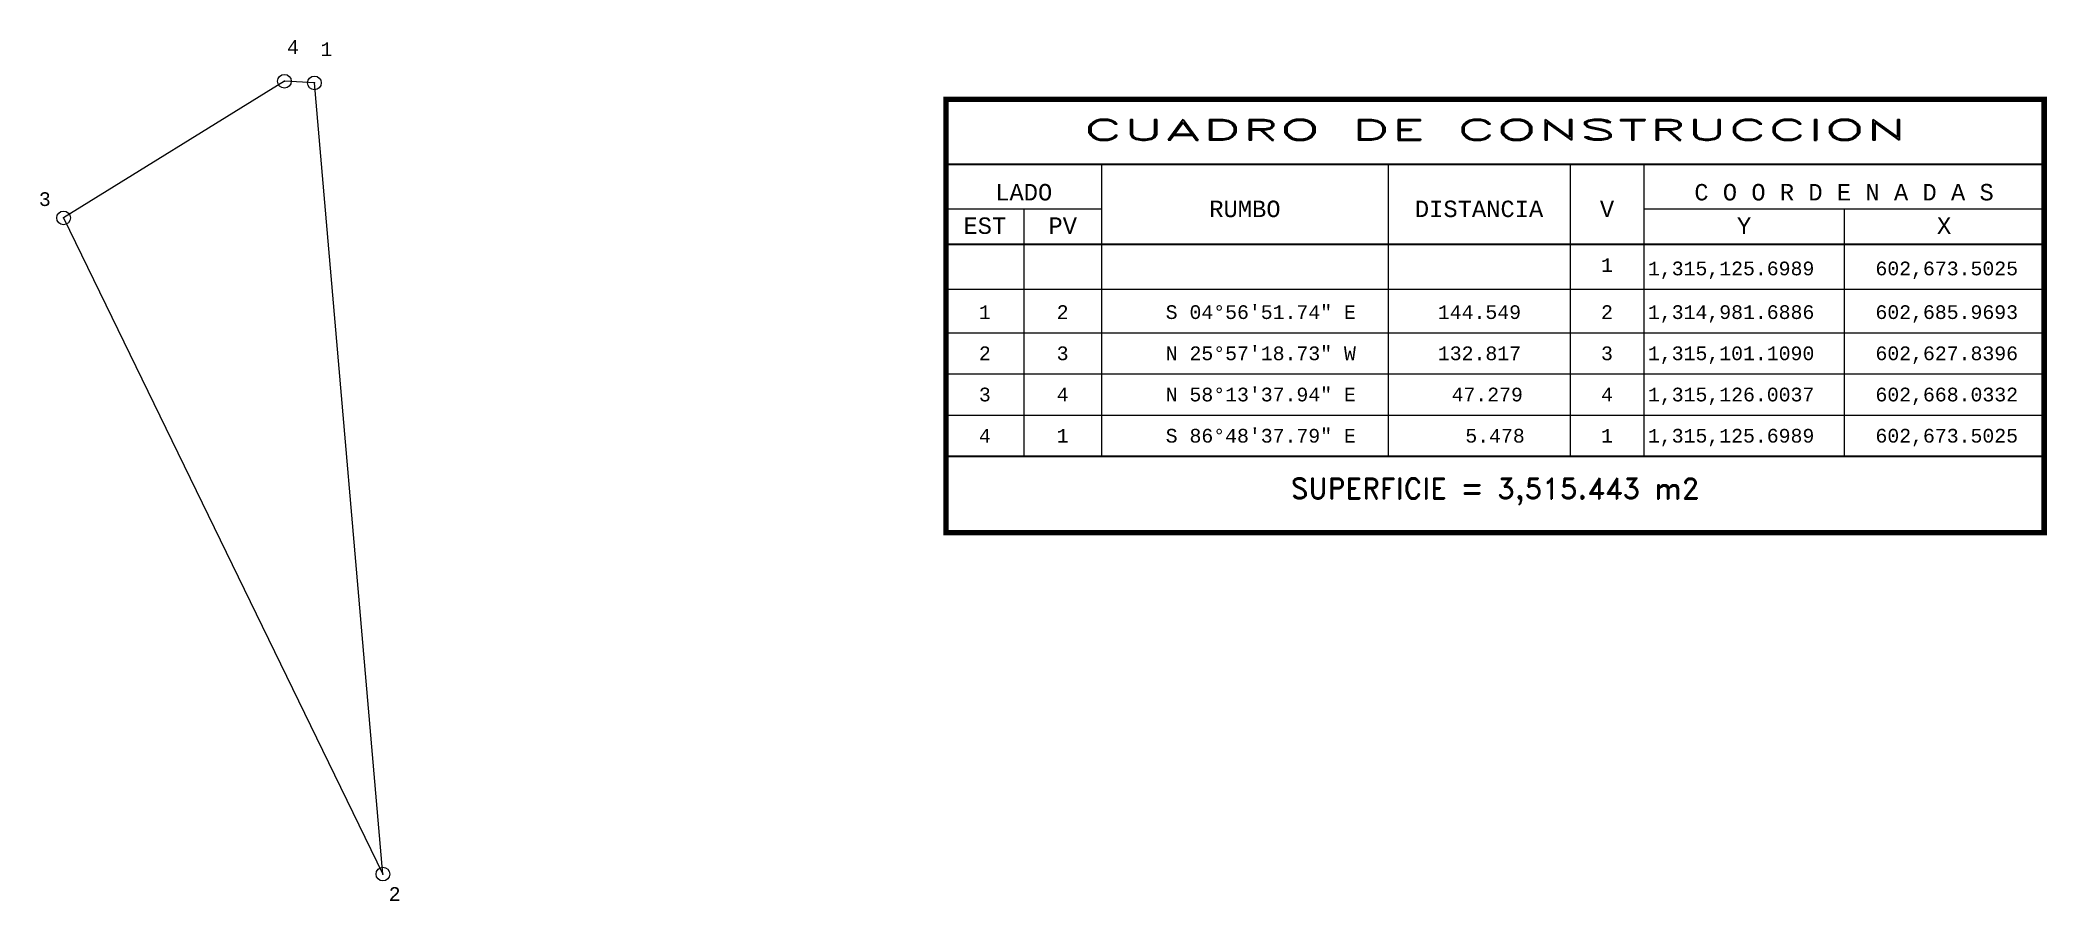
# Model space of a CAD drawing. Header units: millimetres. Extents: x 602624 to 602989, y 1314977 to 1315133.
import ezdxf
from ezdxf.enums import TextEntityAlignment as Align

# ---------------------------------------------------------------- set-up
doc = ezdxf.new("R2010")
doc.units = ezdxf.units.MM
doc.header["$PDMODE"] = 32
doc.header["$PDSIZE"] = 2.5
for name, color, linetype in [('CVL_CUADCON', 1, 'Continuous'), ('CVL_CUADCON_LIN', 8, 'Continuous'), ('CVL_CUADCON_TIT', 1, 'Continuous'), ('CVL_CUADCON_TX', 2, 'Continuous'), ('CVL_PUNTO', 2, 'Continuous'), ('CVL_PUNTO_NUM', 2, 'Continuous')]:
    doc.layers.add(name, color=color, linetype=linetype)
doc.styles.add('HUECA1', font='hueca1.shx')
doc.styles.add('MONOTXT4', font='monotxt4.shx')

msp = doc.modelspace()

# ---------------------------------------------------------------- linework, layer by layer
at = {"color": 7, "elevation": 396.29}
msp.add_lwpolyline([(602673.5, 1315125.7), (602668.03, 1315126), (602627.84, 1315101.11), (602685.97, 1314981.69), (602673.5, 1315125.7)], dxfattribs=at)
at = {"layer": 'CVL_CUADCON', "color": 1, "linetype": 'Continuous', "const_width": 1, "flags": 128}
msp.add_lwpolyline([(602788.5, 1315122.72), (602988.43, 1315122.72), (602988.43, 1315043.81), (602788.5, 1315043.81)], close=True, dxfattribs=at)
at = {"layer": 'CVL_CUADCON', "color": 1, "linetype": 'Continuous', "const_width": 0.375, "flags": 128}
for points in [[(602788.5, 1315110.85), (602988.43, 1315110.85)], [(602788.5, 1315096.31), (602988.43, 1315096.31)], [(602788.5, 1315057.72), (602988.43, 1315057.72)]]:
    msp.add_lwpolyline(points, dxfattribs=at)
at = {"layer": 'CVL_CUADCON_LIN', "color": 8, "linetype": 'Continuous'}
for p, q in [((602816.82, 1315110.85), (602816.82, 1315057.72)), ((602869, 1315110.85), (602869, 1315057.72)), ((602902.11, 1315110.85), (602902.11, 1315057.72)), ((602915.57, 1315110.85), (602915.57, 1315057.72)), ((602788.5, 1315102.78), (602816.82, 1315102.78)), ((602802.65, 1315102.78), (602802.65, 1315057.72)), ((602915.57, 1315102.78), (602988.43, 1315102.78)), ((602952, 1315102.78), (602952, 1315057.72)), ((602788.5, 1315088.17), (602988.43, 1315088.17)), ((602788.5, 1315080.22), (602988.43, 1315080.22)), ((602788.5, 1315072.72), (602988.43, 1315072.72)), ((602788.5, 1315065.22), (602988.43, 1315065.22)), ((602788.5, 1315057.72), (602988.43, 1315057.72))]:
    msp.add_line(p, q, dxfattribs=at)
at = {"layer": 'CVL_PUNTO', "color": 2}
for p in [(602668.03, 1315126), (602673.5, 1315125.7), (602627.84, 1315101.11), (602685.97, 1314981.69)]:
    msp.add_point(p, dxfattribs=at)

# ---------------------------------------------------------------- texts
at = {"layer": 'CVL_CUADCON_TIT', "color": 1, "style": 'HUECA1', "width": 1.758658}
msp.add_text('CUADRO DE CONSTRUCCION', height=3.75, dxfattribs=at).set_placement((602813.5, 1315115.3), (602963.43, 1315115.3), align=Align.FIT)
at = {"layer": 'CVL_CUADCON_TIT', "color": 1, "style": 'MONOTXT4'}
for s, p in [('LADO', (602802.65, 1315104.3)), ('C O O R D E N A D A S', (602952, 1315104.3)), ('EST', (602795.57, 1315098.21)), ('PV', (602809.75, 1315098.21)), ('Y', (602933.8, 1315098.21)), ('X', (602970.22, 1315098.21))]:
    msp.add_text(s, height=3, dxfattribs=at).set_placement(p, align=Align.CENTER)
at = {"layer": 'CVL_CUADCON_TIT', "color": 1}
for s, height, style, p in [('RUMBO', 3, 'MONOTXT4', (602842.92, 1315102.77)), ('DISTANCIA', 3, 'MONOTXT4', (602885.55, 1315102.77)), ('V', 3, 'MONOTXT4', (602908.85, 1315102.77)), ('SUPERFICIE = 3,515.443 m2', 3.75, 'HUECA1', (602888.46, 1315051.31))]:
    msp.add_text(s, height=height, dxfattribs=dict(at, style=style)).set_placement(p, align=Align.MIDDLE)
at = {"layer": 'CVL_CUADCON_TX', "color": 2, "style": 'MONOTXT4'}
for s, p in [('1', (602908.84, 1315091.29)), ('1', (602795.57, 1315082.72)), ('2', (602809.73, 1315082.72)), ('2', (602908.84, 1315082.72)), ('2', (602795.57, 1315075.22)), ('3', (602809.73, 1315075.22)), ('3', (602908.84, 1315075.22)), ('3', (602795.57, 1315067.72)), ('4', (602809.73, 1315067.72)), ('4', (602908.84, 1315067.72)), ('4', (602795.57, 1315060.22)), ('1', (602809.73, 1315060.22)), ('1', (602908.84, 1315060.22))]:
    msp.add_text(s, height=2.5, dxfattribs=at).set_placement(p, align=Align.CENTER)
for s, p in [('1,315,125.6989', (602916.3, 1315090.67)), ('602,673.5025', (602957.72, 1315090.67)), ('S 04%%d56\'51.74" E', (602828.5, 1315082.72)), ('144.549', (602878.05, 1315082.72)), ('1,314,981.6886', (602916.3, 1315082.72)), ('602,685.9693', (602957.72, 1315082.72)), ('N 25%%d57\'18.73" W', (602828.5, 1315075.22)), ('132.817', (602878.05, 1315075.22)), ('1,315,101.1090', (602916.3, 1315075.22)), ('602,627.8396', (602957.72, 1315075.22)), ('N 58%%d13\'37.94" E', (602828.5, 1315067.72)), ('47.279', (602880.55, 1315067.72)), ('1,315,126.0037', (602916.3, 1315067.72)), ('602,668.0332', (602957.72, 1315067.72)), ('S 86%%d48\'37.79" E', (602828.5, 1315060.22)), ('5.478', (602883.05, 1315060.22)), ('1,315,125.6989', (602916.3, 1315060.22)), ('602,673.5025', (602957.72, 1315060.22))]:
    msp.add_text(s, height=2.5, dxfattribs=at).set_placement(p)
at = {"layer": 'CVL_PUNTO_NUM', "color": 2, "style": 'MONOTXT4'}
for s, p in [('4', (602668.53, 1315130.98)), ('1', (602674.62, 1315130.57)), ('3', (602623.34, 1315103.29)), ('2', (602687.03, 1314976.8))]:
    msp.add_text(s, height=2.5, dxfattribs=at).set_placement(p)

doc.saveas('drawing.dxf')
